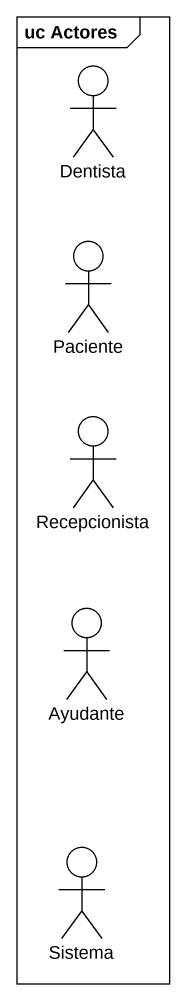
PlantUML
@startuml
mainframe uc Actores
actor Dentista
actor Paciente
actor Recepcionista
actor Ayudante
actor Sistema
@enduml
